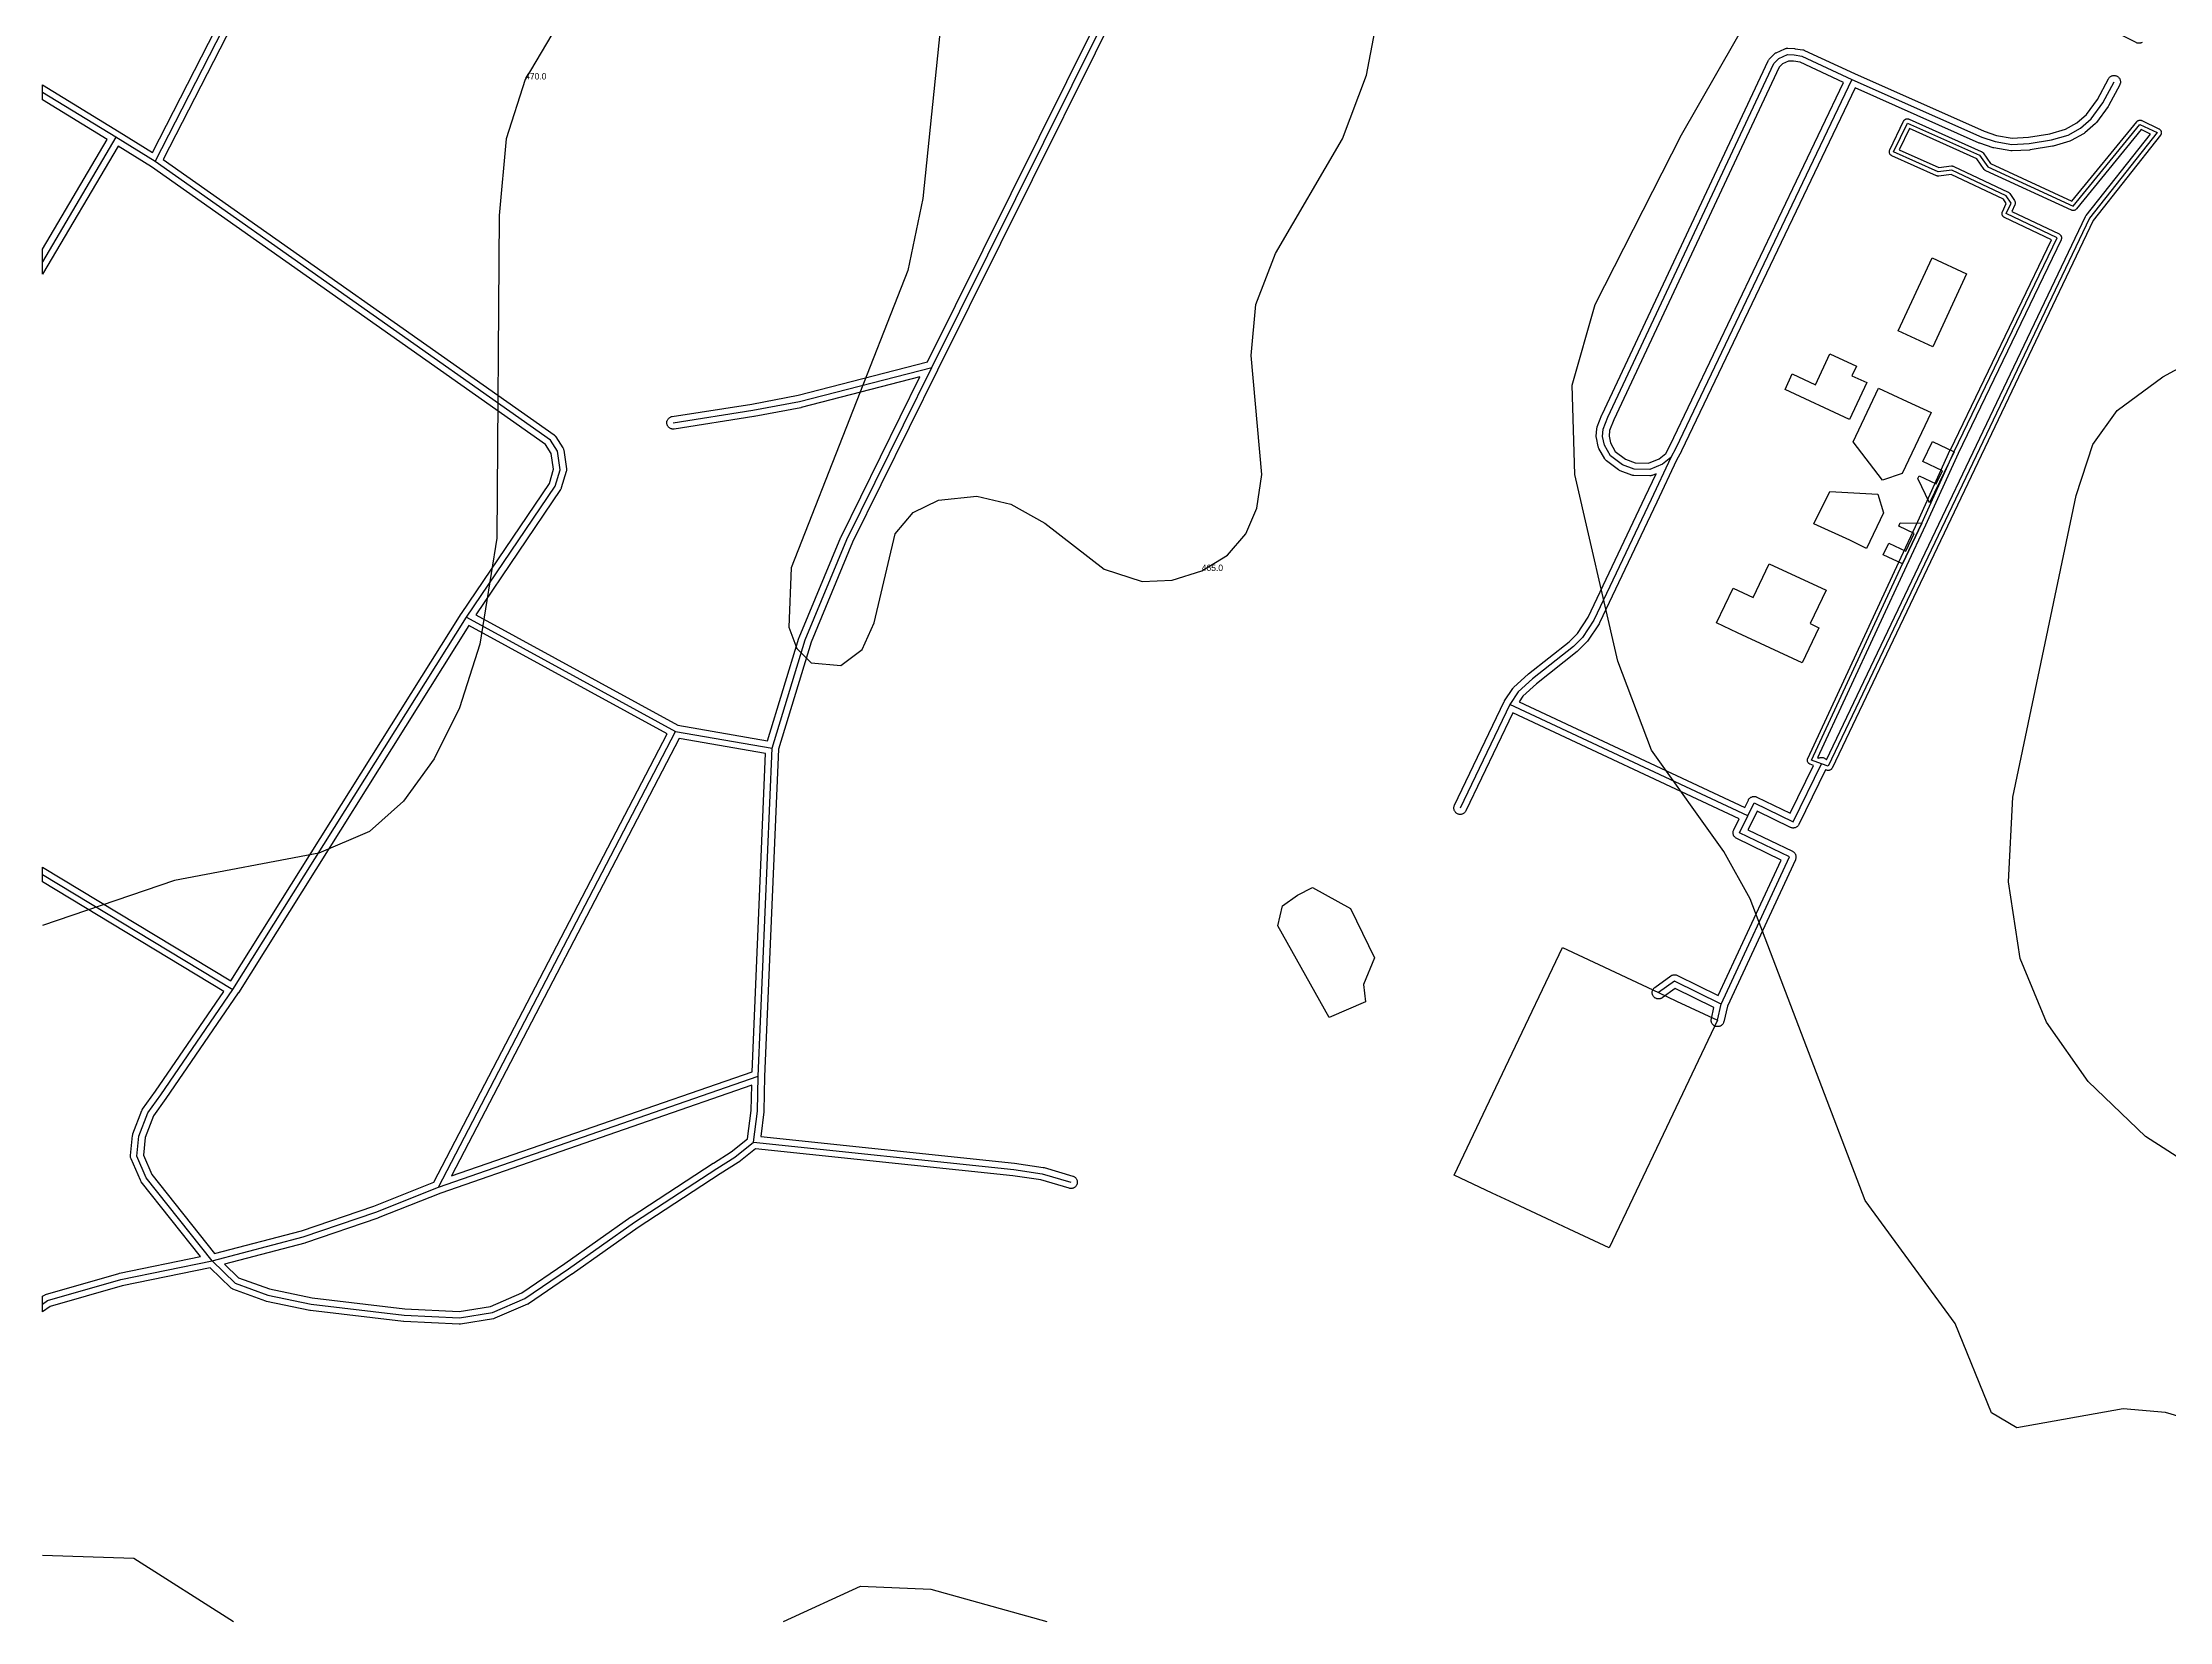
# Model space of a CAD drawing. Header units: metres. Extents: x 0 to 1014, y 0 to 676.
# Drawn here: x 0 to 501, y 0 to 372 of the extents above; entities that cross this region are included whole.
import ezdxf

# ---------------------------------------------------------------- set-up
doc = ezdxf.new("R2010")
doc.units = ezdxf.units.M
for name, color, linetype, true_color in [('TPX_1_CONTOUR_LINES', 7, 'Continuous', 0x000000), ('TPX_2_CONTOUR_LINES_TEXT', 7, 'Continuous', 0x000000), ('TPX_8_WATERWAYS', 7, 'Continuous', 0x7aafdf), ('TPX_9_GREEN_AREAS', 7, 'Continuous', 0x58ba48)]:
    doc.layers.add(name, color=color, linetype=linetype, true_color=true_color)
doc.layers.add('TPX_6_ROADS', color=7, linetype='Continuous')
doc.layers.add('TPX_7_ROADS_OUTLINES', color=7, linetype='Continuous')

msp = doc.modelspace()

# ---------------------------------------------------------------- linework, layer by layer
at = {"layer": 'TPX_1_CONTOUR_LINES'}
for points in [[(131.64, 675.97, 470), (142.61, 656.19, 470), (150.6, 621.19, 470), (164.05, 590.79, 470), (167.03, 577.19, 470), (167.58, 563.19, 470), (165.45, 550.19, 470), (155.73, 521.19, 470), (150.65, 500.19, 470), (144.33, 444.19, 470), (136.52, 408.19, 470), (130.05, 390.79, 470), (113.67, 363.19, 470), (109.21, 349.19, 470), (107.52, 331.19, 470), (107.04, 255.19, 470), (103.02, 230.19, 470), (98.18, 215.19, 470), (92.24, 203.19, 470), (85.05, 193.19, 470), (77.05, 186.04, 470), (65.05, 180.99, 470), (31.05, 174.51, 470), (0, 163.93, 470)], [(509.05, 46.53, 470), (500.05, 49.21, 470), (490.05, 50.06, 470), (465.05, 45.61, 470), (459.05, 49.13, 470), (450.54, 70.19, 470), (429.31, 99.19, 470), (402.22, 170.19, 470), (396.05, 181.34, 470), (379.02, 205.19, 470), (371.03, 226.19, 470), (360.9, 270.19, 470), (360.3, 291.19, 470), (365.75, 310.19, 470), (386.08, 350.19, 470), (403.05, 379.79, 470), (417.05, 395, 470), (438.05, 406.51, 470), (470.05, 415.9, 470), (493.05, 418.53, 470), (535.05, 420.01, 470)], [(211.7, 377.19, 465), (207.36, 335.19, 465), (203.79, 318.19, 465), (176.3, 248.19, 465), (175.76, 234.19, 465), (177.67, 229.19, 465), (181.05, 225.83, 465), (188.05, 225.15, 465), (193.05, 228.97, 465), (195.9, 235.19, 465), (200.83, 256.19, 465), (205.05, 261.17, 465), (211.05, 264.13, 465), (220.05, 265.06, 465), (228.05, 263.14, 465), (236.05, 258.72, 465), (250.05, 247.88, 465), (259.05, 244.97, 465), (266.05, 245.28, 465), (273.05, 247.44, 465), (279.08, 251.19, 465), (283.43, 256.19, 465), (286.03, 262.19, 465), (287.18, 270.19, 465), (284.68, 298.19, 465), (285.76, 310.19, 465), (290.39, 322.19, 465), (306.19, 349.19, 465), (311.83, 364.19, 465), (315.45, 383.19, 465)], [(510.05, 104.78, 475), (495.36, 114.19, 475), (481.88, 127.19, 475), (472.03, 141.19, 475), (465.86, 156.19, 475), (463.06, 174.19, 475), (464.06, 194.19, 475), (479, 265.19, 475), (482.93, 277.19, 475), (488.66, 285.19, 475), (499.46, 293.19, 475), (527.05, 308.14, 475)]]:
    msp.add_polyline3d(points, dxfattribs=at)
at = {"layer": 'TPX_6_ROADS'}
for points in [[(26.52, 343.86, 471.9), (55.26, 400.02, 471.99), (62.2, 419.77, 472.21), (70.38, 436.62, 472.19), (77.14, 445.39, 472.06), (86.62, 454.24, 471.78), (143.96, 496.16, 469.79), (157.39, 504.38, 469.31), (167.62, 510.54, 468.88), (176.95, 518.01, 468.44), (185.7, 526.51, 467.97), (208.58, 554.93, 466.97)], [(0, 74.77, 467.93), (1.15, 75.58, 467.92), (18.41, 80.55, 467.86), (39.92, 84.95, 467.87), (61.42, 90.59, 467.84), (78.53, 96.42, 467.73), (93.25, 102.28, 467.39), (168.58, 128.41, 467.03), (171.83, 205.7, 466.39), (179.61, 231.2, 465.32), (189.45, 254.82, 465.22), (209.46, 295.39, 464.13), (268.89, 415.03, 463.32), (298.49, 469.61, 464.75), (319.63, 459.82, 465.22), (352.95, 444.13, 466.39), (409.56, 431.48, 468.81)], [(426.2, 363.21, 472.1), (384.74, 276.38, 471.94), (383.56, 274.16, 471.84), (381.61, 272.56, 471.7), (378.59, 271.33, 471.5), (374.88, 271.41, 471.28), (372.14, 272.45, 471.14), (369.29, 274.57, 471), (367.91, 277.04, 470.95), (367.48, 279.09, 470.95), (367.6, 280.83, 470.98), (368.71, 283.64, 471.08), (407.82, 366.94, 471.34), (408.97, 368.14, 471.35), (411.01, 369.07, 471.39), (412.6, 368.96, 471.45), (414.41, 368.69, 471.53), (426.2, 363.21, 472.1)], [(426.2, 363.21, 472.1), (456.77, 349.6, 473.26), (459.92, 348.55, 473.33), (463.84, 347.87, 473.36), (467.97, 348.08, 473.36), (473.18, 348.94, 473.34), (477.11, 350.11, 473.29), (480.06, 351.73, 473.24), (482.56, 353.92, 473.15), (485.32, 357.71, 473), (487.94, 362.65, 472.79)], [(119.62, 278.25, 468.45), (26.52, 343.86, 471.9), (17.27, 349.57, 472.14), (0, 360.14, 473.11)], [(498.08, 350.69, 473.32), (482.14, 330.52, 473.9), (420.61, 201.44, 472.55), (419.03, 202.02, 472.44), (416.7, 202.86, 472.3), (438.14, 249.09, 474.13), (442.65, 258.66, 474.32), (450.28, 275.54, 474.51), (474.57, 325.89, 474), (462.56, 331.6, 473.84), (463.67, 334.1, 473.77), (462.55, 335.77, 473.72), (449.74, 341.82, 473.43), (446.52, 341.43, 473.4), (436.01, 346.16, 473.05), (439.26, 352.92, 472.87), (456.26, 345.34, 473.4), (458.17, 342.59, 473.51), (478.3, 333.33, 473.79), (494.05, 352.62, 473.23), (498.08, 350.69, 473.32)], [(17.27, 349.57, 472.14), (0, 320.26, 472.76)], [(148.55, 282.33, 466.57), (167.33, 285.27, 465.53), (178.3, 287.36, 464.98), (209.46, 295.39, 464.13)], [(99.9, 236.56, 469.41), (120.76, 267.42, 468.31), (121.92, 271.28, 468.25), (121.28, 275.65, 468.32), (119.62, 278.25, 468.45)], [(383.56, 274.16, 471.84), (378.87, 264.27, 471.43), (365.41, 235.83, 470.25), (362.7, 231.77, 470.03), (360.58, 229.64, 469.87), (350.93, 221.99, 469.11), (347.55, 218.93, 468.84), (345.63, 216.01, 468.67), (333.92, 191.59, 468.01)], [(39.92, 84.95, 467.87), (24.43, 104.51, 467.62), (22.21, 109.59, 467.59), (22.7, 114.33, 467.68), (24.79, 119.79, 467.78), (27.84, 124.04, 467.87), (44.84, 148.88, 468.66), (99.9, 236.56, 469.41), (149.11, 209.65, 466.33), (171.83, 205.7, 466.39)], [(401.64, 189.73, 470.96), (345.63, 216.01, 468.67)], [(93.25, 102.28, 467.39), (149.11, 209.65, 466.33)], [(395.43, 145.43, 469.33), (411.53, 180.06, 471.48), (399.7, 185.79, 470.7), (401.64, 189.73, 470.96), (403.15, 192.82, 471.16), (412.35, 188.38, 471.71), (419.03, 202.02, 472.44)], [(0, 175.93, 469.9), (44.84, 148.88, 468.66)], [(395.43, 145.43, 469.33), (384.42, 150.82, 468.74), (380.65, 148.12, 468.44)], [(394.55, 141.6, 469.2), (395.43, 145.43, 469.33)], [(39.92, 84.95, 467.87), (45.37, 79.66, 467.84), (53.07, 76.87, 467.82), (63.26, 74.74, 467.8), (85.17, 72.16, 467.72), (98.21, 71.49, 467.64), (105.97, 72.77, 467.59), (113.64, 76.09, 467.52), (123.86, 83.05, 467.45), (139.47, 94.05, 467.42), (158.81, 106.71, 467.59), (163.09, 109.39, 467.53), (167.5, 112.89, 467.45), (168.41, 120.22, 467.26), (168.58, 128.41, 467.03)], [(167.5, 112.89, 467.45), (228.76, 106.45, 466.84), (235.49, 105.47, 466.75), (242.24, 103.46, 466.74)]]:
    msp.add_polyline3d(points, dxfattribs=at)
at = {"layer": 'TPX_7_ROADS_OUTLINES'}
for points in [[(494.54, 371.92, 472.36), (494.41, 371.86, 472.36), (494.27, 371.8, 472.37), (494.13, 371.76, 472.37), (493.99, 371.74, 472.37), (493.84, 371.72, 472.37), (493.69, 371.73, 472.37), (493.54, 371.75, 472.37), (493.4, 371.78, 472.37), (493.26, 371.82, 472.37), (493.12, 371.88, 472.36), (352.3, 442.79, 466.4)], [(56.6, 399.34, 471.96), (28.45, 344.33, 471.87), (120.48, 279.48, 468.4), (120.54, 279.43, 468.39), (120.59, 279.39, 468.39), (120.59, 279.39, 468.39), (120.6, 279.39, 468.39), (120.65, 279.34, 468.38), (120.7, 279.29, 468.38), (120.7, 279.29, 468.38), (120.7, 279.29, 468.38), (120.75, 279.23, 468.38), (120.79, 279.18, 468.37), (120.8, 279.18, 468.37), (120.8, 279.17, 468.37), (120.84, 279.12, 468.37), (120.88, 279.06, 468.37), (122.54, 276.46, 468.24), (122.62, 276.32, 468.23), (122.68, 276.17, 468.23), (122.73, 276.02, 468.22), (122.76, 275.87, 468.22), (123.41, 271.5, 468.14), (123.42, 271.34, 468.14), (123.42, 271.18, 468.14), (123.4, 271.01, 468.14), (123.36, 270.85, 468.14), (122.2, 266.99, 468.19), (122.15, 266.84, 468.2), (122.09, 266.71, 468.2), (122.01, 266.58, 468.2), (102.07, 237.08, 469.25), (149.61, 211.08, 466.3), (170.78, 207.4, 466.38), (178.18, 231.64, 465.27), (178.23, 231.78, 465.26), (188.07, 255.4, 465.16), (188.11, 255.49, 465.16), (206.66, 293.12, 464.22), (178.68, 285.91, 464.95), (178.59, 285.89, 464.96), (167.61, 283.8, 465.49), (167.56, 283.79, 465.49), (148.78, 280.85, 466.52), (148.63, 280.83, 466.53), (148.49, 280.83, 466.54), (148.34, 280.84, 466.55), (148.2, 280.87, 466.56), (148.05, 280.91, 466.57), (147.92, 280.97, 466.58), (147.79, 281.04, 466.59), (147.66, 281.12, 466.6), (147.55, 281.21, 466.61), (147.44, 281.31, 466.62), (147.35, 281.43, 466.63), (147.27, 281.55, 466.64), (147.2, 281.68, 466.64), (147.14, 281.81, 466.65), (147.1, 281.95, 466.65), (147.07, 282.1, 466.66), (147.05, 282.24, 466.66), (147.05, 282.39, 466.67), (147.06, 282.54, 466.67), (147.09, 282.68, 466.67), (147.13, 282.82, 466.67), (147.19, 282.96, 466.67), (147.26, 283.09, 466.67), (147.34, 283.21, 466.67), (147.43, 283.33, 466.66), (147.53, 283.43, 466.66), (147.64, 283.53, 466.65), (147.77, 283.61, 466.65), (147.9, 283.68, 466.64), (148.03, 283.74, 466.63), (148.17, 283.78, 466.62), (148.32, 283.81, 466.61), (167.07, 286.75, 465.58), (177.98, 288.83, 465.03), (208.42, 296.67, 464.14), (267.55, 415.69, 463.31)], [(270.22, 414.33, 463.34), (210.8, 294.72, 464.11), (190.82, 254.2, 465.29), (181.03, 230.69, 465.4), (173.32, 205.44, 466.41), (170.08, 128.36, 467.08), (169.91, 120.19, 467.28), (169.9, 120.03, 467.29), (169.17, 114.22, 467.42), (228.91, 107.95, 466.81), (228.97, 107.94, 466.81), (235.7, 106.96, 466.72)], [(235.7, 106.96, 466.72), (235.92, 106.91, 466.72), (242.67, 104.9, 466.72), (242.8, 104.85, 466.72), (242.94, 104.79, 466.73), (243.06, 104.71, 466.73), (243.18, 104.62, 466.73), (243.29, 104.53, 466.73), (243.39, 104.42, 466.73), (243.48, 104.3, 466.73), (243.56, 104.17, 466.74), (243.62, 104.04, 466.74), (243.67, 103.9, 466.74), (243.71, 103.76, 466.74), (243.73, 103.61, 466.74), (243.74, 103.47, 466.75), (243.73, 103.32, 466.75), (243.71, 103.17, 466.75), (243.67, 103.03, 466.75), (243.63, 102.89, 466.75), (243.56, 102.76, 466.76), (243.49, 102.63, 466.76), (243.4, 102.51, 466.76), (243.3, 102.4, 466.76), (243.19, 102.3, 466.76), (243.08, 102.22, 466.76), (242.95, 102.14, 466.76), (242.82, 102.08, 466.76), (242.68, 102.03, 466.76), (242.54, 101.99, 466.76), (242.39, 101.97, 466.76), (242.24, 101.96, 466.76), (242.1, 101.97, 466.76), (241.95, 101.99, 466.76), (241.81, 102.02, 466.76), (235.16, 104, 466.77), (228.57, 104.96, 466.86), (167.95, 111.34, 467.49), (164.02, 108.21, 467.57), (163.89, 108.11, 467.57), (159.62, 105.44, 467.59), (140.31, 92.81, 467.45), (124.72, 81.83, 467.46), (124.7, 81.81, 467.46), (114.48, 74.85, 467.52), (114.36, 74.77, 467.52), (114.23, 74.71, 467.52), (106.56, 71.4, 467.59), (106.39, 71.33, 467.6), (106.21, 71.29, 467.6), (98.45, 70.01, 467.65), (98.29, 70, 467.65), (98.13, 70, 467.65), (85.1, 70.66, 467.71), (85, 70.67, 467.71), (63.09, 73.25, 467.79), (62.96, 73.27, 467.79), (52.77, 75.4, 467.81), (52.56, 75.46, 467.81), (44.86, 78.25, 467.83), (44.71, 78.31, 467.83), (44.57, 78.39, 467.83), (44.44, 78.48, 467.83), (44.32, 78.58, 467.83), (39.45, 83.32, 467.86), (18.77, 79.09, 467.86), (1.8, 74.21, 467.93), (0, 72.94, 467.94), (0, 76.61, 467.93), (0.29, 76.81, 467.92), (0.43, 76.89, 467.92), (0.58, 76.97, 467.92), (0.73, 77.02, 467.92), (18, 81.99, 467.86), (18.11, 82.02, 467.86), (37.24, 85.93, 467.87), (23.26, 103.58, 467.63), (23.18, 103.69, 467.63), (23.12, 103.8, 467.62), (23.06, 103.91, 467.62), (20.84, 108.99, 467.57), (20.78, 109.13, 467.57), (20.74, 109.28, 467.58), (20.72, 109.44, 467.58), (20.71, 109.59, 467.58), (20.72, 109.74, 467.58), (21.21, 114.48, 467.67), (21.23, 114.61, 467.67), (21.26, 114.74, 467.67), (21.3, 114.86, 467.68), (23.39, 120.33, 467.78), (23.44, 120.45, 467.78), (23.5, 120.56, 467.79), (23.57, 120.67, 467.79), (26.61, 124.9, 467.87), (42.71, 148.41, 468.64), (0, 174.18, 469.82), (0, 177.69, 469.98), (44.36, 150.92, 468.73), (98.63, 237.36, 469.51), (98.65, 237.38, 469.51), (98.66, 237.4, 469.51), (119.39, 268.07, 468.42), (120.39, 271.39, 468.36), (119.84, 275.11, 468.42), (118.51, 277.19, 468.52), (25.69, 342.6, 471.92), (17.78, 347.49, 472.1), (0, 317.31, 472.75), (0, 323.22, 472.76), (15.23, 349.06, 472.23), (0, 358.38, 473.08), (0, 361.9, 473.13), (18.05, 350.85, 472.11), (18.06, 350.85, 472.11), (25.92, 345.99, 471.91), (53.88, 400.61, 472.02)], [(346.3, 219.76, 468.79), (346.37, 219.86, 468.79), (346.46, 219.96, 468.8), (346.55, 220.05, 468.81), (349.93, 223.11, 469.08), (350, 223.17, 469.08), (359.58, 230.76, 469.83), (361.53, 232.72, 469.97), (364.1, 236.57, 470.19), (377.51, 264.91, 471.35), (380.07, 270.31, 471.58), (379.16, 269.94, 471.51), (379.01, 269.89, 471.51), (378.86, 269.85, 471.5), (378.71, 269.83, 471.49), (378.56, 269.83, 471.48), (374.85, 269.91, 471.26), (374.72, 269.92, 471.25), (374.59, 269.93, 471.24), (374.46, 269.96, 471.24), (374.34, 270.01, 471.23), (371.61, 271.05, 471.08), (371.48, 271.11, 471.08), (371.36, 271.17, 471.07), (371.25, 271.25, 471.07), (368.4, 273.37, 470.93), (368.27, 273.47, 470.92), (368.16, 273.59, 470.92), (368.07, 273.71, 470.91), (367.98, 273.84, 470.91), (366.6, 276.31, 470.86), (366.54, 276.45, 470.86), (366.48, 276.59, 470.86), (366.45, 276.73, 470.86), (366.01, 278.78, 470.86), (365.99, 278.91, 470.86), (365.98, 279.05, 470.86), (365.98, 279.19, 470.86), (366.1, 280.93, 470.89), (366.12, 281.08, 470.89), (366.15, 281.23, 470.9), (366.2, 281.38, 470.9), (367.31, 284.19, 471.01), (367.35, 284.28, 471.01), (406.46, 367.57, 471.27), (406.54, 367.72, 471.27), (406.63, 367.85, 471.27), (406.74, 367.97, 471.27), (407.89, 369.18, 471.27), (407.99, 369.27, 471.27), (408.11, 369.36, 471.27), (408.23, 369.44, 471.28), (408.35, 369.5, 471.28), (410.39, 370.43, 471.32), (410.53, 370.49, 471.32), (410.67, 370.53, 471.33), (410.81, 370.55, 471.33), (410.96, 370.57, 471.34), (411.11, 370.56, 471.34), (412.69, 370.46, 471.4), (412.82, 370.45, 471.41), (414.64, 370.17, 471.48), (414.78, 370.14, 471.49), (414.91, 370.1, 471.5), (415.04, 370.05, 471.5), (426.82, 364.57, 472.06), (457.31, 351, 473.21), (460.28, 350.01, 473.27), (463.93, 349.38, 473.3), (467.81, 349.57, 473.3), (472.85, 350.4, 473.28), (476.53, 351.5, 473.24), (479.2, 352.96, 473.18), (481.45, 354.94, 473.11), (484.04, 358.5, 472.96), (486.62, 363.36, 472.76), (486.69, 363.48, 472.76), (486.78, 363.6, 472.75), (486.88, 363.71, 472.75), (486.99, 363.81, 472.74), (487.11, 363.9, 472.74), (487.23, 363.97, 472.73), (487.37, 364.04, 472.73), (487.5, 364.09, 472.73), (487.65, 364.12, 472.73), (487.79, 364.14, 472.73), (487.94, 364.15, 472.73), (488.09, 364.15, 472.73), (488.23, 364.12, 472.73), (488.38, 364.09, 472.73), (488.51, 364.04, 472.73), (488.65, 363.98, 472.73), (488.77, 363.9, 472.74), (488.89, 363.81, 472.74), (489, 363.72, 472.74), (489.1, 363.61, 472.75), (489.19, 363.49, 472.75), (489.27, 363.36, 472.76), (489.33, 363.23, 472.77), (489.38, 363.09, 472.77), (489.41, 362.95, 472.78), (489.44, 362.8, 472.78), (489.44, 362.66, 472.79), (489.44, 362.51, 472.8), (489.42, 362.36, 472.8), (489.38, 362.22, 472.81), (489.33, 362.08, 472.81), (489.27, 361.95, 472.82), (486.64, 357, 473.03), (486.53, 356.82, 473.04), (483.77, 353.04, 473.19), (483.67, 352.91, 473.19), (483.55, 352.79, 473.2), (481.05, 350.6, 473.28), (480.92, 350.5, 473.29), (480.78, 350.41, 473.29), (477.83, 348.79, 473.35), (477.69, 348.72, 473.35), (477.54, 348.67, 473.35), (473.61, 347.5, 473.39), (473.43, 347.46, 473.39), (468.21, 346.6, 473.41), (468.04, 346.58, 473.41), (463.92, 346.37, 473.41), (463.75, 346.37, 473.41), (463.59, 346.39, 473.41), (459.66, 347.07, 473.38), (459.55, 347.09, 473.38), (459.44, 347.13, 473.38), (456.29, 348.18, 473.31), (456.16, 348.23, 473.3), (426.93, 361.24, 472.19), (386.09, 275.73, 472.01), (386.06, 275.68, 472.01), (384.9, 273.49, 471.91), (380.22, 263.63, 471.5), (366.76, 235.19, 470.33), (366.66, 235, 470.32), (363.95, 230.93, 470.09), (363.86, 230.82, 470.08), (363.76, 230.71, 470.08), (361.64, 228.58, 469.92), (361.51, 228.47, 469.91), (351.9, 220.85, 469.15), (348.7, 217.95, 468.89), (347.84, 216.64, 468.81), (400.94, 191.71, 470.97), (401.8, 193.48, 471.08), (401.87, 193.61, 471.09), (401.95, 193.73, 471.1), (402.05, 193.84, 471.11), (402.15, 193.94, 471.12), (402.27, 194.04, 471.13), (402.39, 194.12, 471.14), (402.52, 194.18, 471.15), (402.66, 194.24, 471.16), (402.8, 194.28, 471.17), (402.94, 194.31, 471.19), (403.09, 194.32, 471.2), (403.24, 194.32, 471.21), (403.38, 194.3, 471.22), (403.53, 194.27, 471.22), (403.67, 194.23, 471.23), (403.8, 194.17, 471.24), (411.65, 190.38, 471.7), (417.17, 201.63, 472.31), (416.37, 201.92, 472.26), (416.27, 201.95, 472.26), (416.19, 202, 472.25), (416.11, 202.05, 472.25), (416.03, 202.12, 472.25), (415.96, 202.18, 472.24), (415.9, 202.26, 472.24), (415.85, 202.34, 472.24), (415.8, 202.43, 472.24), (415.76, 202.52, 472.24), (415.73, 202.61, 472.24), (415.72, 202.71, 472.24), (415.71, 202.8, 472.24), (415.7, 202.9, 472.24), (415.71, 203, 472.24), (415.73, 203.09, 472.25), (415.76, 203.19, 472.25), (415.8, 203.28, 472.25), (437.24, 249.51, 474.1), (437.24, 249.52, 474.1), (441.74, 259.08, 474.3), (449.37, 275.95, 474.49), (449.38, 275.97, 474.49), (473.23, 325.42, 474.02), (462.13, 330.7, 473.87), (462.05, 330.75, 473.87), (461.96, 330.8, 473.86), (461.89, 330.86, 473.86), (461.82, 330.93, 473.86), (461.76, 331, 473.86), (461.71, 331.08, 473.86), (461.66, 331.17, 473.85), (461.62, 331.26, 473.85), (461.59, 331.35, 473.85), (461.57, 331.44, 473.85), (461.56, 331.54, 473.84), (461.56, 331.64, 473.84), (461.57, 331.73, 473.84), (461.59, 331.83, 473.83), (461.61, 331.92, 473.83), (461.65, 332.01, 473.83), (462.53, 334, 473.77), (461.87, 334.99, 473.74), (449.57, 340.8, 473.46), (446.64, 340.44, 473.43), (446.55, 340.43, 473.43), (446.46, 340.43, 473.43), (446.37, 340.44, 473.43), (446.28, 340.46, 473.43), (446.19, 340.49, 473.43), (446.11, 340.52, 473.43), (435.6, 345.24, 473.07), (435.51, 345.29, 473.07), (435.43, 345.34, 473.06), (435.35, 345.4, 473.06), (435.28, 345.47, 473.05), (435.21, 345.55, 473.05), (435.16, 345.63, 473.04), (435.11, 345.72, 473.04), (435.07, 345.81, 473.03), (435.04, 345.91, 473.03), (435.02, 346.01, 473.03), (435.01, 346.1, 473.02), (435.01, 346.2, 473.02), (435.02, 346.3, 473.01), (435.04, 346.4, 473.01), (435.07, 346.5, 473.01), (435.11, 346.59, 473.01), (438.36, 353.35, 472.83), (438.41, 353.44, 472.83), (438.46, 353.52, 472.83), (438.52, 353.59, 472.83), (438.59, 353.66, 472.83), (438.66, 353.72, 472.83), (438.74, 353.78, 472.83), (438.83, 353.82, 472.83), (438.92, 353.86, 472.83), (439.01, 353.89, 472.83), (439.1, 353.91, 472.83), (439.2, 353.92, 472.83), (439.3, 353.92, 472.83), (439.39, 353.91, 472.83), (439.49, 353.89, 472.83), (439.58, 353.87, 472.83), (439.67, 353.83, 472.84), (456.67, 346.26, 473.38), (456.75, 346.22, 473.38), (456.83, 346.17, 473.38), (456.9, 346.11, 473.39), (456.97, 346.05, 473.39), (457.03, 345.98, 473.39), (457.09, 345.91, 473.39), (458.83, 343.38, 473.49), (478.01, 334.57, 473.75), (493.27, 353.25, 473.2), (493.34, 353.32, 473.2), (493.41, 353.39, 473.19), (493.48, 353.44, 473.19), (493.56, 353.49, 473.19), (493.65, 353.54, 473.19), (493.74, 353.57, 473.19), (493.83, 353.59, 473.19), (493.92, 353.61, 473.19), (494.02, 353.62, 473.19), (494.11, 353.62, 473.19), (494.21, 353.61, 473.19), (494.3, 353.59, 473.19), (494.39, 353.56, 473.19), (494.48, 353.52, 473.19), (498.51, 351.59, 473.28), (498.59, 351.55, 473.29), (498.68, 351.49, 473.29), (498.75, 351.43, 473.29), (498.82, 351.36, 473.3), (498.89, 351.28, 473.3), (498.94, 351.2, 473.3), (498.99, 351.11, 473.31), (499.02, 351.01, 473.31), (499.05, 350.92, 473.32), (499.07, 350.82, 473.32), (499.08, 350.72, 473.33), (499.07, 350.62, 473.33), (499.06, 350.52, 473.34), (499.04, 350.43, 473.34), (499.01, 350.33, 473.34), (498.97, 350.24, 473.35), (498.92, 350.15, 473.35), (498.86, 350.07, 473.36), (482.99, 329.99, 473.92), (421.51, 201.01, 472.61), (421.47, 200.92, 472.6), (421.41, 200.84, 472.6), (421.35, 200.76, 472.59), (421.28, 200.7, 472.58), (421.2, 200.63, 472.58), (421.12, 200.58, 472.57), (421.03, 200.53, 472.56), (420.94, 200.5, 472.56), (420.85, 200.47, 472.55), (420.75, 200.45, 472.54), (420.65, 200.44, 472.53), (420.55, 200.44, 472.53), (420.46, 200.45, 472.52), (420.36, 200.47, 472.51), (420.27, 200.5, 472.51), (420.01, 200.6, 472.49), (413.69, 187.72, 471.79), (413.62, 187.59, 471.79), (413.54, 187.47, 471.78), (413.44, 187.36, 471.77), (413.34, 187.25, 471.76), (413.22, 187.16, 471.75), (413.1, 187.08, 471.74), (412.97, 187.01, 471.73), (412.83, 186.96, 471.72), (412.69, 186.92, 471.7), (412.55, 186.89, 471.69), (412.4, 186.88, 471.68), (412.26, 186.88, 471.67), (412.11, 186.9, 471.66), (411.97, 186.93, 471.65), (411.83, 186.97, 471.64), (411.69, 187.03, 471.63), (403.84, 190.82, 471.15), (402.98, 189.07, 471.04), (402.98, 189.06, 471.04), (401.71, 186.48, 470.87), (412.18, 181.4, 471.56), (412.31, 181.33, 471.56), (412.43, 181.25, 471.57), (412.54, 181.16, 471.58), (412.64, 181.06, 471.58), (412.73, 180.94, 471.59), (412.82, 180.82, 471.59), (412.88, 180.69, 471.6), (412.94, 180.56, 471.6), (412.98, 180.42, 471.6), (413.01, 180.28, 471.6), (413.02, 180.13, 471.6), (413.02, 179.99, 471.59), (413.01, 179.84, 471.59), (412.98, 179.7, 471.58), (412.94, 179.56, 471.58), (412.89, 179.42, 471.57), (396.86, 144.94, 469.4), (396.01, 141.26, 469.28), (395.97, 141.12, 469.27), (395.91, 140.98, 469.27), (395.85, 140.85, 469.26), (395.77, 140.72, 469.25), (395.68, 140.61, 469.25), (395.57, 140.5, 469.24), (395.46, 140.41, 469.23), (395.34, 140.32, 469.22), (395.21, 140.25, 469.22), (395.08, 140.19, 469.21), (394.94, 140.15, 469.2), (394.79, 140.12, 469.19), (394.65, 140.1, 469.18), (394.5, 140.1, 469.17), (394.35, 140.11, 469.17), (394.21, 140.13, 469.16), (394.07, 140.17, 469.15), (393.93, 140.23, 469.15), (393.8, 140.3, 469.14), (393.67, 140.37, 469.14), (393.56, 140.47, 469.13), (393.45, 140.57, 469.13), (393.36, 140.68, 469.12), (393.27, 140.8, 469.12), (393.2, 140.93, 469.12), (393.14, 141.06, 469.12), (393.1, 141.2, 469.12), (393.07, 141.35, 469.12), (393.05, 141.49, 469.12), (393.05, 141.64, 469.12), (393.06, 141.79, 469.12), (393.08, 141.93, 469.13), (393.7, 144.6, 469.21), (384.56, 149.08, 468.71), (381.53, 146.9, 468.48), (381.41, 146.82, 468.48), (381.27, 146.75, 468.47), (381.14, 146.7, 468.46), (381, 146.66, 468.45), (380.85, 146.63, 468.44), (380.7, 146.62, 468.43), (380.56, 146.62, 468.42), (380.41, 146.64, 468.41), (380.27, 146.67, 468.4), (380.13, 146.71, 468.4), (379.99, 146.77, 468.39), (379.86, 146.84, 468.38), (379.74, 146.92, 468.37), (379.63, 147.02, 468.36), (379.53, 147.12, 468.36), (379.44, 147.24, 468.35), (379.36, 147.36, 468.35), (379.29, 147.49, 468.34), (379.23, 147.63, 468.34), (379.19, 147.77, 468.34), (379.17, 147.92, 468.34), (379.15, 148.06, 468.34), (379.16, 148.21, 468.34), (379.17, 148.36, 468.35), (379.2, 148.5, 468.35), (379.25, 148.64, 468.36), (379.31, 148.78, 468.37), (379.38, 148.91, 468.37), (379.46, 149.03, 468.38), (379.56, 149.14, 468.39), (379.66, 149.24, 468.4), (379.78, 149.33, 468.41), (383.54, 152.04, 468.72), (383.67, 152.12, 468.73), (383.8, 152.19, 468.74), (383.93, 152.24, 468.75), (384.07, 152.28, 468.76), (384.22, 152.31, 468.77), (384.37, 152.32, 468.78), (384.51, 152.32, 468.79), (384.66, 152.3, 468.8), (384.8, 152.27, 468.8), (384.94, 152.23, 468.81), (385.08, 152.17, 468.82), (394.72, 147.45, 469.32), (409.54, 179.35, 471.31), (399.05, 184.44, 470.62), (398.92, 184.51, 470.61), (398.79, 184.59, 470.6), (398.68, 184.69, 470.6), (398.58, 184.79, 470.59), (398.49, 184.91, 470.59), (398.41, 185.03, 470.59), (398.34, 185.16, 470.59), (398.28, 185.3, 470.59), (398.24, 185.44, 470.59), (398.21, 185.59, 470.59), (398.2, 185.74, 470.59), (398.2, 185.88, 470.6), (398.22, 186.03, 470.6), (398.25, 186.17, 470.61), (398.3, 186.32, 470.62), (398.35, 186.45, 470.62), (399.62, 189.02, 470.79), (346.34, 214.02, 468.67), (335.28, 190.94, 468.07), (335.21, 190.81, 468.07), (335.12, 190.69, 468.07), (335.03, 190.57, 468.07), (334.92, 190.47, 468.07), (334.81, 190.38, 468.06), (334.69, 190.3, 468.06), (334.56, 190.23, 468.05), (334.42, 190.17, 468.05), (334.28, 190.13, 468.04), (334.14, 190.1, 468.04), (333.99, 190.09, 468.03), (333.84, 190.09, 468.03), (333.69, 190.1, 468.02), (333.55, 190.13, 468.02), (333.41, 190.18, 468.01), (333.27, 190.23, 468), (333.14, 190.3, 468), (333.02, 190.39, 467.99), (332.91, 190.48, 467.99), (332.81, 190.58, 467.98), (332.71, 190.7, 467.98), (332.63, 190.82, 467.97), (332.56, 190.95, 467.97), (332.51, 191.09, 467.96), (332.47, 191.23, 467.96), (332.44, 191.37, 467.96), (332.42, 191.52, 467.96), (332.42, 191.67, 467.95), (332.44, 191.81, 467.95), (332.47, 191.96, 467.95), (332.51, 192.1, 467.95), (332.57, 192.23, 467.95), (344.28, 216.66, 468.6), (344.29, 216.68, 468.61), (344.35, 216.78, 468.61), (344.37, 216.82, 468.61), (344.38, 216.84, 468.61), (346.3, 219.76, 468.79)], [(369.08, 280.49, 471.06), (368.99, 279.2, 471.04), (369.33, 277.58, 471.04), (370.44, 275.59, 471.08), (372.87, 273.78, 471.2), (375.17, 272.9, 471.32), (378.31, 272.83, 471.51), (380.83, 273.86, 471.67), (382.37, 275.13, 471.78), (383.4, 277.06, 471.87), (424.19, 362.48, 472.07), (413.97, 367.24, 471.56), (412.43, 367.47, 471.5), (411.29, 367.54, 471.45), (409.86, 366.89, 471.42), (409.08, 366.08, 471.42), (370.09, 283.05, 471.16), (369.08, 280.49, 471.06)], [(419.28, 203.5, 472.48), (419.42, 203.47, 472.49), (419.56, 203.42, 472.5), (419.7, 203.36, 472.51), (419.82, 203.29, 472.52), (419.95, 203.21, 472.53), (420.06, 203.11, 472.53), (420.16, 203.01, 472.54), (420.22, 202.94, 472.54), (481.23, 330.95, 473.88), (481.29, 331.05, 473.88), (481.35, 331.14, 473.87), (496.51, 350.33, 473.34), (494.32, 351.38, 473.28), (479.07, 332.7, 473.81), (479.01, 332.63, 473.81), (478.93, 332.56, 473.81), (478.85, 332.5, 473.81), (478.76, 332.45, 473.81), (478.67, 332.41, 473.81), (478.57, 332.37, 473.81), (478.48, 332.35, 473.82), (478.38, 332.34, 473.82), (478.27, 332.33, 473.82), (478.17, 332.34, 473.82), (478.07, 332.36, 473.82), (477.98, 332.39, 473.81), (477.88, 332.43, 473.81), (457.75, 341.68, 473.53), (457.65, 341.73, 473.53), (457.57, 341.79, 473.53), (457.48, 341.86, 473.52), (457.41, 341.93, 473.52), (457.34, 342.02, 473.52), (455.6, 344.54, 473.42), (439.74, 351.61, 472.93), (437.36, 346.65, 473.07), (446.68, 342.46, 473.37), (449.62, 342.82, 473.39), (449.71, 342.82, 473.39), (449.81, 342.82, 473.39), (449.9, 342.81, 473.4), (449.99, 342.79, 473.4), (450.08, 342.76, 473.4), (450.17, 342.73, 473.4), (462.98, 336.68, 473.69), (463.07, 336.63, 473.69), (463.16, 336.57, 473.7), (463.24, 336.5, 473.7), (463.32, 336.42, 473.7), (463.38, 336.33, 473.7), (464.5, 334.66, 473.75), (464.55, 334.57, 473.75), (464.6, 334.48, 473.76), (464.63, 334.38, 473.76), (464.65, 334.28, 473.76), (464.67, 334.18, 473.76), (464.67, 334.08, 473.77), (464.67, 333.98, 473.77), (464.65, 333.88, 473.77), (464.62, 333.79, 473.78), (464.59, 333.69, 473.78), (463.87, 332.09, 473.83), (475, 326.8, 473.97), (475.09, 326.75, 473.98), (475.17, 326.69, 473.98), (475.24, 326.63, 473.98), (475.31, 326.56, 473.98), (475.38, 326.49, 473.98), (475.43, 326.4, 473.99), (475.48, 326.32, 473.99), (475.51, 326.23, 473.99), (475.54, 326.13, 474), (475.56, 326.03, 474), (475.57, 325.94, 474), (475.57, 325.84, 474), (475.56, 325.74, 474.01), (475.54, 325.64, 474.01), (475.51, 325.55, 474.01), (475.47, 325.46, 474.02), (451.19, 275.11, 474.53), (443.56, 258.25, 474.35), (443.55, 258.24, 474.35), (439.05, 248.67, 474.16), (418.07, 203.43, 472.4), (418.32, 203.34, 472.41), (418.41, 203.38, 472.42), (418.55, 203.44, 472.43), (418.69, 203.48, 472.44), (418.84, 203.5, 472.45), (418.98, 203.52, 472.46), (419.13, 203.51, 472.47), (419.28, 203.5, 472.48)], [(100.42, 234.56, 469.33), (46.12, 148.08, 468.63), (46.08, 148.03, 468.63), (29.08, 123.2, 467.86), (29.06, 123.17, 467.86), (26.12, 119.08, 467.78), (24.17, 113.98, 467.68), (23.75, 109.83, 467.61), (25.73, 105.29, 467.62), (40.49, 86.65, 467.88), (60.99, 92.03, 467.83), (78.01, 97.83, 467.72), (92.18, 103.47, 467.39), (147.1, 209.04, 466.39), (100.42, 234.56, 469.33)], [(167.13, 129.49, 466.95), (170.27, 204.44, 466.35), (149.94, 207.98, 466.34), (96.32, 104.94, 467.28), (167.13, 129.49, 466.95)], [(112.91, 77.41, 467.51), (123, 84.29, 467.44), (138.61, 95.28, 467.38), (138.65, 95.31, 467.38), (157.99, 107.96, 467.56), (158.02, 107.98, 467.56), (162.22, 110.61, 467.48), (166.08, 113.68, 467.41), (166.91, 120.33, 467.23), (167.04, 126.28, 467.06), (93.78, 100.88, 467.41), (79.08, 95.03, 467.73), (79.01, 95, 467.74), (61.91, 89.17, 467.85), (61.8, 89.14, 467.85), (42.88, 84.17, 467.86), (46.18, 80.96, 467.85), (53.48, 78.31, 467.83), (63.5, 76.22, 467.8), (85.3, 73.65, 467.72), (98.12, 73, 467.64), (105.54, 74.22, 467.59), (112.91, 77.41, 467.51)]]:
    msp.add_polyline3d(points, dxfattribs=at)
at = {"layer": 'TPX_8_WATERWAYS'}
msp.add_polyline3d([(292.09, 168.52, 467.38), (295.6, 171.04, 467.39), (299.13, 172.87, 467.41), (308.06, 167.93, 467.87), (313.71, 156.28, 468.14), (311.13, 150.02, 468.09), (311.61, 145.95, 468.11), (303.06, 142.28, 467.81), (290.97, 163.87, 467.39), (292.09, 168.52, 467.38)], close=True, dxfattribs=at)
for points in [[(0, 15.58, 464.53), (21.47, 14.87, 465.46), (44.95, 0, 465.78)], [(174.53, 0, 466.86), (192.63, 8.33, 466.95), (209.25, 7.59, 466.97), (236.55, 0, 466.94)]]:
    msp.add_polyline3d(points, dxfattribs=at)
at = {"layer": 'TPX_9_GREEN_AREAS'}
for points in [[(445.12, 321.17, 473.98), (453.22, 317.42, 474.13), (445.22, 300.24, 474.29), (437.08, 304.01, 474.15), (445.12, 321.17, 473.98)], [(412.1, 293.84, 473.47), (417.61, 291.29, 473.72), (421.03, 298.59, 473.79), (427.29, 295.7, 473.95), (426.21, 293.39, 473.94), (429.68, 291.79, 474.03), (425.62, 283.14, 473.93), (410.45, 290.18, 473.41), (412.1, 293.84, 473.47)], [(432.43, 290.51, 474.1), (439.19, 287.38, 474.27), (444.87, 284.77, 474.38), (438.06, 270.38, 474.25), (433.36, 268.85, 474.12), (426.45, 277.81, 473.94), (432.43, 290.51, 474.1)], [(442.02, 269.85, 474.34), (446.01, 267.95, 474.44), (447.5, 271.04, 474.46), (442.9, 273.23, 474.36), (445.18, 277.95, 474.4), (450.28, 275.53, 474.51), (444.46, 263.47, 474.39), (441.73, 269.24, 474.34), (442.02, 269.85, 474.34)], [(420.96, 266.14, 473.74), (432.31, 265.5, 474.07), (433.6, 261.11, 474.07), (429.65, 252.75, 473.87), (425.67, 254.67, 473.76), (417.25, 258.56, 473.5), (420.96, 266.14, 473.74)], [(434.86, 253.94, 474.05), (438.87, 252.08, 474.18), (440.85, 256.29, 474.26), (437.21, 257.99, 474.16), (437.59, 258.8, 474.18), (442.64, 258.65, 474.32), (438.14, 249.09, 474.13), (433.57, 251.21, 473.99), (434.86, 253.94, 474.05)], [(398.2, 243.41, 472.32), (402.96, 241.19, 472.52), (406.7, 249.12, 472.85), (420.09, 242.89, 473.39), (416.38, 235.02, 473.06), (418.43, 234.06, 473.14), (414.51, 225.78, 472.76), (399.27, 232.87, 472.16), (394.33, 235.18, 471.93), (398.2, 243.41, 472.32)], [(345.36, 132.2, 468.43), (358.01, 158.74, 468.1), (366.6, 154.71, 468.21), (370.42, 152.91, 468.25), (380.64, 148.11, 468.44), (384.89, 146.12, 468.69), (394.54, 141.59, 469.2), (381.76, 114.72, 468.75), (369.04, 87.97, 469.08), (359.57, 92.42, 468.96), (355.56, 94.3, 468.87), (345.55, 99.01, 468.66), (341.49, 100.9, 468.58), (332.49, 105.13, 468.39), (345.36, 132.2, 468.43)]]:
    msp.add_polyline3d(points, close=True, dxfattribs=at)

# ---------------------------------------------------------------- texts
at = {"layer": 'TPX_2_CONTOUR_LINES_TEXT'}
for s, p in [('470.0', (113.67, 363.19, 470)), ('465.0', (273.05, 247.44, 465))]:
    msp.add_text(s, height=1.5, dxfattribs=at).set_placement(p)

doc.saveas('drawing.dxf')
